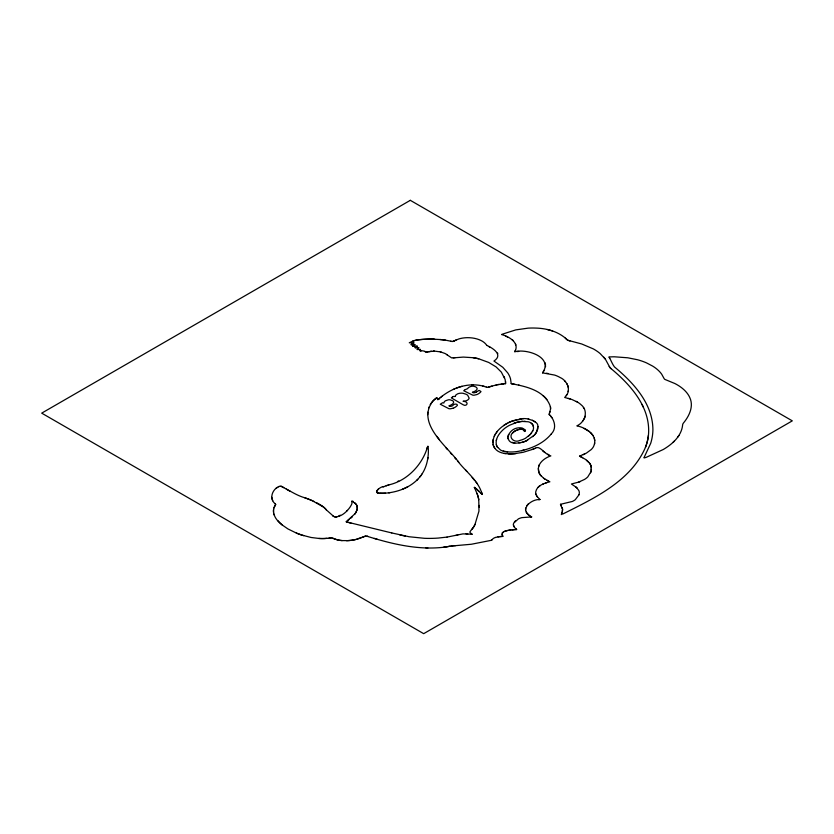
<?xml version="1.0" encoding="UTF-8"?>
<svg xmlns="http://www.w3.org/2000/svg" width="834" height="834" viewBox="0 0 834 834"><rect width="100%" height="100%" fill="white"/><g stroke="black" fill="none" stroke-linecap="round" stroke-linejoin="round"><path stroke-width="1.25" d="M534.74 448.504L535.876 448.025L533.979 448.817A53.418 30.848 0 0 1 532.436 449.422L523.158 452.309L514.568 453.686A31.014 17.91 0 0 1 509.97 453.863C504.028 453.873 496.574 452.612 493.832 446.576A27.001 15.585 0 0 1 493.092 444.272C491.893 434.451 500.473 426.768 508.448 422.692A34.924 20.162 0 0 1 511.805 421.222L523.752 418.574A12.593 7.277 0 0 1 527.317 418.835L532.467 420.346L536.199 422.65A12.583 7.266 0 0 1 537.586 424.454L538.128 426.998M536.616 447.702C540.203 446.138 545.499 454.895 550.847 455.906C544.049 458.033 536.064 464.423 538.931 472.398A24.676 14.251 0 0 0 540.411 475.067L543.705 478.278L549.867 481.802C544.31 483.209 536.992 485.43 535.72 491.872A17.014 9.82 0 0 0 535.835 493.843L537.002 496.397L539.984 499.503C529.955 499.128 518.467 510.669 531.654 516.913L521.875 517.633A13.771 7.954 0 0 0 518.373 518.904L513.692 523.126A10.592 6.119 0 0 0 513.41 524.847L514.317 527.171L516.632 529.538A22.455 12.969 0 0 1 516.079 529.559L515.433 529.569A8.236 4.754 0 0 0 514.255 529.632C510.314 530.341 499.587 529.976 502.819 536.398L501.244 536.491A15.21 8.788 0 0 0 500.734 536.533L497.992 536.877M538.368 468.489L538.941 472.398A24.655 14.23 0 0 0 541.089 475.901M447.024 537.086L462.964 533.885L472.086 534.198L470.199 532.738A3.774 2.179 0 0 1 469.98 531.738L471.596 529.548A21.486 12.406 0 0 0 472.409 528.652A32.839 18.963 0 0 0 473.055 527.818L473.629 526.973A45.307 26.156 0 0 0 475.026 524.346L478.956 511.117L478.768 499.681A97.745 56.431 0 0 0 477.204 493.937L474.327 487.369L482.177 494.447C478.612 480.488 465.726 471.783 457.428 460.743M538.118 426.466L536.126 432.804A31.775 18.348 0 0 1 534.25 435.192L526.233 440.884A17.399 10.039 0 0 1 524.669 441.52L524.138 441.707A16.659 9.612 0 0 1 522.438 442.208L520.645 442.593A17.681 10.206 0 0 1 518.758 442.864C502.078 445.71 507.228 427.456 519.957 427.79A5.848 3.378 0 0 1 522.345 428.092L525.389 429.979A2.763 1.595 0 0 1 525.368 430.678L524.617 431.491L522.928 429.458L520.989 428.947L515.464 430.74A15.095 8.715 0 0 0 513.796 431.887C507.114 436.192 513.65 443.709 519.978 440.383A17.17 9.914 0 0 0 525.597 438.173L530.247 434.493L533.103 430.115A22.362 12.917 0 0 0 533.52 427.394L532.78 424.746L530.632 422.744A8.35 4.827 0 0 0 528.235 421.775L521.896 421.431A24.884 14.366 0 0 0 516.6 422.442L509.71 425.184A38.593 22.278 0 0 0 504.445 428.561C499.837 432.45 494.812 438.548 496.438 445.002A23.029 13.292 0 0 0 497.345 446.993L500.536 450.037A10.706 6.182 0 0 0 502.495 450.913L507.572 451.892A25.197 14.553 0 0 0 519.134 451.184C531.164 448.765 543.341 443.646 551.284 433.951M455.281 396.484L455.833 395.024L457.553 393.877A6.505 3.753 0 0 1 460.743 393.179A6.276 3.628 0 0 1 462.901 393.262L465.998 394.211A9.998 5.775 0 0 1 467.676 395.243L469.146 398.12A6.401 3.701 0 0 1 467.968 399.809L467.561 400.101A5.994 3.461 0 0 1 465.33 400.987L463.078 401.258C469.771 401.456 466.863 407.159 463.172 404.782L451.319 397.891L452.362 397.067M479.3 507.312L479.321 505.404M421.994 474.014C413.841 486.358 398.683 492.404 384.318 493.217A30.191 17.431 0 0 1 379.731 493.175C372.36 493.363 380.638 486.003 384.036 486.576M376.561 491.956L376.655 491.257M453.269 357.869L463.35 357.088L473.087 357.703A35.038 20.224 0 0 1 478.716 358.797L488.682 362.436L496.074 366.897L501.349 372.12L505.175 379.595L505.55 383.671L497.116 384.745L487.463 387.278A3.868 2.231 0 0 1 486.326 387.091M579.046 494.729L575.304 499.681A18.129 10.467 0 0 1 572.343 501.463L560.49 504.299L562.606 509.48L561.324 514.609M562.616 509.793L562.46 511.054M505.55 383.671L505.644 382.472M437.464 399.017L436.922 397.86L436.286 398.183A6.432 3.711 0 0 0 436.005 398.329L435.911 398.391A10.561 6.099 0 0 0 435.4 398.767L434.973 399.121A41.283 23.832 0 0 0 432.617 401.394C416.093 423.557 447.087 446.326 458.783 462.265M427.738 412.204L427.686 414.665M348.237 522.355L346.058 521.75L355.169 513.619L357.088 509.71L357.108 506.353A16.961 9.789 0 0 0 356.066 504.174L351.948 500.994M357.286 508.584L357.317 508.031M551.284 433.951C557.321 427.925 554.203 419.262 549.147 414.154A4.462 2.575 0 0 1 549.293 413.612L550.534 409.098A28.346 16.367 0 0 0 550.367 406.565C544.967 390.479 526.087 386.444 511.211 383.65L510.523 378.855A51.593 29.784 0 0 0 507.697 372.85L502.808 367.304L493.947 361.039C503.496 354.867 493.009 348.216 486.91 345.453M562.491 514.161C592.672 498.982 630.671 481.645 645.443 447.378A138.454 79.939 0 0 0 648.445 435.212C651 407.659 630.827 385.016 611.051 368.638A13.855 7.996 0 0 1 609.362 366.595L609.237 366.397A18.098 10.456 0 0 1 608.872 365.605L605.38 359.173L600.199 353.616A51.218 29.565 0 0 0 593.36 348.914L581.705 343.973L568.121 340.324A7.006 4.045 0 0 1 567.339 339.886C559.02 331.786 547.281 328.377 535.887 328.085A44.004 25.406 0 0 0 528.089 328.148L515.787 329.889L501.818 334.351M579.046 494.729L579.338 492.998A16.242 9.383 0 0 0 578.827 490.538L576.523 487.494L571.405 484.001L578.713 482.104L584.509 479.435A23.998 13.855 0 0 0 587.782 476.902L591.014 471.617L591.014 465.977A24.019 13.865 0 0 0 589.367 462.964L585.395 459.336L579.536 456.135L586.333 453.143L591.223 449.568A25.833 14.908 0 0 0 593.568 446.482C598.833 435.64 586.01 427.54 576.836 425.861C585.187 422.306 588.867 410.62 580.902 404.605A26.896 15.533 0 0 0 577.535 402.124L571.77 399.444L564.639 397.453C571.759 391.417 567.85 380.784 560.083 377.5A26.125 15.085 0 0 0 554.631 375.081L542.548 372.861C553.588 357.171 526.775 348.487 514.839 351.729C520.093 342.451 508.073 336.154 501.578 334.57M545.509 366.731L545.582 365.74M421.994 474.014C427.279 466.227 429.156 455.041 428.092 446.315M333.756 516.496L326.396 509.918A33.965 19.609 0 0 0 323.728 507.208L312.302 500.702A80.523 46.485 0 0 0 304.65 497.731C295.924 495.271 288.428 489.631 280.339 486.045C272.791 487.838 268.287 498.659 275.293 503.861A3.44 1.981 0 0 1 275.637 504.57C271.488 510.054 273.969 517.497 278.764 521.771A55.555 32.078 0 0 0 282.288 525.034L287.918 528.923L296.341 533.051A68.013 39.261 0 0 0 301.918 535.094L311.113 537.482L318.807 538.441A34.194 19.735 0 0 0 324.801 538.503L331.411 537.899L334.444 538.847A18.035 10.415 0 0 0 336.248 539.494A16.847 9.727 0 0 0 338.145 539.994L340.136 540.359A17.941 10.352 0 0 0 342.201 540.588L347.809 540.62A27.209 15.71 0 0 0 355.586 539.535L365.511 536.095A2.585 1.491 0 0 1 366.345 536.043C391.104 543.737 417.188 550.242 443.313 547.292A53.47 30.868 0 0 0 449.046 546.385A29.847 17.233 0 0 1 450.235 546.176A26.605 15.366 0 0 1 451.444 545.999L453.894 545.738A20.558 11.864 0 0 1 455.531 545.655L471.398 544.248L490.892 540.401M591.296 470.428L591.442 469.261M427.665 459.232L427.915 457.553M525.545 508.75L525.66 508.052M594.454 444.23L594.694 443.042M568.163 391.573L568.402 390.583M537.711 429.374L537.93 428.467M496.282 440.467L496.564 439.466M357.088 509.71L356.712 510.835M507.708 436.641L507.937 435.901M538.681 466.477L539.389 464.601M550.065 411.621L549.512 413.122M388.269 485.002C407.69 480.937 422.89 463.892 427.696 446.305M426.549 449.192L427.029 447.827M590.597 472.784L591.014 471.617M561.741 513.296L561.98 512.649M428.655 407.868L428.968 407.034M514.839 351.729L515.412 350.29M274.052 507.812L275.637 504.57A3.44 1.991 0 0 0 275.345 503.934L275.137 503.715M376.77 490.892L378.302 489.099M494.218 436.307L494.698 435.306M532.53 431.407L532.843 430.771M543.997 370.796L544.55 369.775M508.26 435.15L508.677 434.389M333.756 516.496C340.658 518.456 349.352 509.939 351.885 503.746A15.606 9.018 0 0 0 351.698 501.411L351.698 501.411M643.963 457.751L650.697 443.323A140.018 80.835 0 0 0 652.907 429.458C652.615 403.333 633.392 382.681 614.481 366.929C612.469 364.322 611.364 361.143 609.748 358.297M644.296 457.814L645.453 457.585A13.261 7.652 0 0 0 646.298 457.303L663.207 449.536A76.561 44.202 0 0 0 666.606 447.399C674.404 442.249 681.743 434.629 682.639 424.881A9.018 5.213 0 0 1 683.494 422.974C689.238 416.051 693.971 406.304 689.718 397.422A48.643 28.085 0 0 0 674.831 383.515L664.906 379.418A4.587 2.648 0 0 1 664.135 378.626L661.685 374.185A45.526 26.281 0 0 0 652.626 366.084L646.538 362.905A48.445 27.97 0 0 0 637.614 359.767L627.825 357.796L614.512 356.806A28.22 16.294 0 0 0 612.156 356.837L608.872 356.962L609.268 357.536M495.26 434.305L495.886 433.315M430.229 404.553L431.939 402.165A41.054 23.706 0 0 1 434.973 399.121L435.348 398.808A11.103 6.411 0 0 1 435.869 398.412L435.911 398.391M566.203 395.504L566.839 394.524M677.938 436.922L678.897 435.504M526.588 505.894L527.057 505.216M491.935 539.9L493.019 538.701A7.329 4.233 0 0 1 494.426 537.867L495.511 537.45M354.773 514.151L355.534 513.077A32.589 18.817 0 0 0 356.472 511.409M531.3 433.284L531.758 432.669M542.548 372.861L543.33 371.828M419.94 476.881L420.909 475.609M496.574 432.346L497.335 431.387M582.455 421.264L583.237 420.294M514.37 521.99L515.433 520.864M530.247 434.493L530.789 433.888M471.596 529.548L472.18 528.923A32.505 18.765 0 0 0 473.055 527.818A37.019 21.371 0 0 0 473.629 526.973A44.807 25.864 0 0 0 475.026 524.346M416.604 480.499L417.792 479.331M527.609 504.58L528.214 503.986M673.08 442.354L674.445 441.03M417.438 349.196L418.147 348.539M529.653 435.077L528.349 436.234M418.522 347.768L417.042 349.561L420.503 349.404L419.742 350.072M532.676 436.693L533.499 435.953M525.013 431.178L523.888 430.448M438.694 399.038C451.298 387.674 469.771 381.169 486.326 387.091M439.309 398.506L438.486 399.215L439.706 398.162M438.267 399.403L437.819 399.778L437.141 398.329M346.746 510.971L347.434 510.387M441.092 397.026L442.083 396.244M275.918 488.505L277.096 487.629M349.029 519.561L348.278 520.124M416.958 346.193L416.395 346.756M417.073 346.287L415.019 347.695L418.981 347.778M413.966 346.266L412.674 346.298L413.205 345.933M415.176 347.59L416.135 347.715M476.506 391.917L478.977 390.437A5.744 3.315 0 0 0 479.644 390.656L480.989 391.605A19.13 11.05 0 0 1 480.624 392.032A12.447 7.193 0 0 1 476.85 394.576L474.139 395.201A4.618 2.669 0 0 1 472.784 395.17L463.735 390.739L464.819 389.874M412.861 346.173L415.165 344.609L412.319 344.671M412.392 343.9L411.725 344.327M411.767 344.682L411.172 344.692L413.873 342.941L413.278 342.962M491.674 540.098L491.851 539.984A2.231 1.293 0 0 1 491.299 540.276L491.382 540.244M465.195 389.655L467.582 388.654A21.309 12.302 0 0 1 467.832 388.31L468.312 387.779A6.745 3.889 0 0 1 470.845 386.486L471.783 386.246A3.826 2.21 0 0 1 473.993 386.309L475.432 386.788A5.504 3.18 0 0 1 476.183 387.226L476.85 387.893A3.889 2.241 0 0 1 477.079 388.988L476.704 389.749A8.382 4.837 0 0 1 474.89 391.229L472.503 392.261M452.455 397.015L452.747 396.848A11.405 6.589 0 0 0 453.394 396.452L454.738 396.442A1.71 0.98 0 0 0 454.999 396.557L455.02 396.567M340.314 515.172L338.552 516.142M507.395 423.224L506.384 423.787A38.718 22.351 0 0 0 503.548 425.611M278.41 486.837L279.098 486.483M486.91 345.453L485.513 343.764A19.86 11.467 0 0 0 481.416 340.72A20.131 11.624 0 0 0 469.761 337.728L467.603 337.676A19.432 11.217 0 0 0 459.065 338.875L452.445 341.513L445.325 340.116A65.532 37.832 0 0 0 439.987 339.521L432.846 339.146M456.177 339.949L454.488 340.856M436.828 397.912L436.276 398.183A7.423 4.285 0 0 0 436.005 398.329M413.873 342.941L409.275 342.784L412.861 341.043A26.917 15.544 0 0 1 414.55 340.553L414.894 340.47A17.806 10.279 0 0 1 418.48 339.792A63.103 36.425 0 0 1 432.846 339.136M336.759 517.101L335.904 517.372M583.164 454.718L584.801 453.946M362.592 537.211L365.511 536.095M542.569 484.241L543.487 483.835M453.404 389.374L454.718 388.79M453.925 341.127L452.758 341.481M397.724 481.395L398.767 480.989M504.205 531.519L504.841 531.268M361.476 537.68L360.34 538.118A29.43 16.993 0 0 1 356.806 539.233M382.973 486.973L389.332 484.606M386.152 485.795L387.216 485.398M578.713 482.104L580.308 481.51M453.143 408.201L450.568 408.754A4.618 2.669 0 0 1 448.88 408.681L440.258 404.229L442.625 402.718L443.813 403.01L444.22 401.957A5.859 3.388 0 0 1 445.512 400.779L448.39 399.799A4.024 2.325 0 0 1 450.162 399.82L452.674 400.747A4.097 2.366 0 0 1 453.602 402.436L453.081 403.479A10.018 5.786 0 0 1 449.453 405.637L448.859 405.866L449.401 406.189A1.741 1.001 0 0 0 450.402 406.377L451.528 406.189A5.692 3.284 0 0 0 452.779 405.616C453.54 403.677 457.459 403.552 457.418 405.272A12.343 7.131 0 0 1 453.185 408.233M545.446 483.074L546.489 482.73M492.029 386.142L488.39 387.237M495.511 537.45L497.992 536.877M505.56 531.039L506.363 530.799M461.994 386.309L460.378 386.757A43.316 25.01 0 0 0 456.062 388.248M516.809 419.617L513.004 420.784A35.195 20.318 0 0 0 508.448 422.692M521.563 450.662L523.908 450.079M419.982 350.885L422.338 350.801A4.577 2.638 0 0 1 423.735 351.051L426.758 352.063A4.681 2.7 0 0 0 427.602 351.979L429.364 351.604M429.072 351.677L434.347 351.093L441.04 351.969M429.646 351.531L431.397 351.187M455.687 535.491L457.824 535.001M506.822 530.685L507.76 530.487M496.074 384.974L496.605 384.849M521.25 442.479L520.645 442.593A17.91 10.342 0 0 1 518.758 442.864M519.113 419.075L520.062 418.908M538.743 499.722L539.984 499.503M427.905 351.927L427.602 351.979A4.754 2.752 0 0 1 426.758 352.063A3.649 2.106 0 0 1 426.32 352.073M519.697 429.062L520.343 428.968M508.24 530.393L509.22 530.247M499.243 384.401L498.701 384.474A21.715 12.541 0 0 0 497.116 384.745M447.024 537.086L438.152 538.076A68.826 39.74 0 0 1 424.454 538.305L409.077 536.742L391.782 532.947M388.769 492.852L389.864 492.706M328.909 538.191L331.14 537.909M498.659 536.773L499.337 536.689M451.444 545.999L452.257 545.895A23.508 13.573 0 0 1 453.894 545.738A20.767 11.989 0 0 1 455.531 545.655M440.143 351.75L445.168 353.543L451.507 357.807A1.647 0.949 0 0 0 451.955 357.911L455.312 357.609M509.72 530.174L510.731 530.049M513.765 529.705L512.243 529.882M500.9 384.193L502.037 384.067M503.183 383.942L503.767 383.88M521 418.772L521.928 418.668M500.025 536.606L500.734 536.543A14.105 8.142 0 0 1 501.37 536.481L501.495 536.481M516.048 453.54L514.568 453.686A31.192 18.014 0 0 1 509.97 453.863L508.396 453.832M420.399 350.833L421.212 350.78M523.074 421.326L521.896 421.431A24.791 14.314 0 0 0 516.038 422.598M501.995 534.479L502.819 536.387L501.63 536.471M326.845 538.378L324.801 538.503A34.59 19.974 0 0 1 318.807 538.441M516.788 351.562L518.696 351.458M346.444 540.672L347.809 540.62A27.188 15.7 0 0 0 355.586 539.535M522.845 418.605L523.752 418.574M412.674 346.298L415.103 346.235M515.902 529.559L516.079 529.548A23.039 13.302 0 0 0 516.632 529.538L515.923 528.944M417.219 346.183L414.55 346.246M411.162 344.692L412.84 344.651M471.658 384.86L473.264 384.839M433.315 351.093L434.347 351.093M524.2 421.285L525.284 421.316M425.924 547.938L427.873 548.001M530.445 516.871L531.654 516.913M471.273 534.167L472.086 534.198M335.748 517.382L334.674 517.017M378.563 493.113L377.156 492.831M507.572 451.882L504.841 451.538M467.791 534.021L467.259 533.969M466.06 533.812L467.009 533.927M425.934 352.042L424.694 351.416M546.333 373.246L548.126 373.507M504.122 453.383L505.477 453.592M451.496 341.481L450.516 341.283M366.918 536.095L367.836 536.293M521.625 428.999L522.553 429.26M514.912 384.411L511.221 383.65M347.882 522.251L391.782 532.947M518.539 385.131L519.436 385.308M338.802 540.13L338.145 539.994A17.212 9.935 0 0 1 336.248 539.483A17.431 10.06 0 0 1 334.444 538.847L332.912 538.201A4.055 2.346 0 0 0 332.485 538.066M528.193 418.991L529.058 419.189M547.26 329.482L552.619 330.973M349.623 522.741L349.967 522.835A17.201 9.935 0 0 0 350.999 523.074M503.236 451.152L504.017 451.361M482.865 386.079L484.46 386.507M569.976 340.981L568.694 340.564M346.433 521.844L347.163 522.053M349.279 522.647L348.581 522.459M568.371 398.371L570.112 398.881M374.362 538.399L377.322 539.306M303.722 535.668L301.918 535.094A68.461 39.521 0 0 1 296.351 533.051M281.194 486.159L282.236 486.691M505.717 336.196L507.604 336.978M568.402 340.449L568.121 340.324A7.099 4.097 0 0 1 567.339 339.886L566.859 339.542M532.467 420.346L533.937 421.055M313.198 501.098L314.095 501.515M579.536 456.135L582.695 457.678M584.154 428.467L589.659 431.762M547.135 480.457L548.459 481.135M549.001 454.874L547.646 454.134M290.274 491.362L286.354 489.162M490.069 347.382L489.214 346.902M576.231 401.383L577.535 402.124M319.808 504.466L320.35 504.789M282.559 486.889L283.821 487.65M545.071 452.622L544.665 452.362A25.354 14.637 0 0 1 543.518 451.548L542.798 450.975M320.871 505.123L321.882 505.79M534.584 421.441L535.178 421.827M332.537 515.704L333.141 516.1M446.649 354.429L447.18 354.784M522.928 429.458L523.773 430.292M543.705 478.278L544.758 479.029M472.388 392.345L473.076 392.699A1.689 0.98 0 0 0 473.9 392.814L474.984 392.637A5.994 3.461 0 0 0 476.506 391.917M353.407 501.63L352.834 501.203M322.362 506.144L323.29 506.843A33.735 19.474 0 0 1 326.396 509.918M529.142 515.141L529.924 515.735M476.641 489.005L477.163 489.433M531.289 423.172L531.863 423.651M586.573 460.201L588.554 462.015M575.679 486.775L577.264 488.234M512.128 339.605L513.244 340.585M354.7 502.631L356.066 504.174A16.93 9.768 0 0 1 357.108 506.353M565.296 338.135L566.63 339.355M478.174 490.298L479.123 491.195M528.433 514.547L527.234 513.317M590.733 432.69L593.235 435.775M564.451 380.763L565.369 381.711M549.418 414.998L549.168 414.529A3.492 2.022 0 0 1 549.137 414.248M480.905 493.04L482.177 494.447L481.499 492.039M454.718 457.71L456.073 459.221M450.36 452.841L451.809 454.467M465.508 469.865L466.842 471.387M446.086 447.962L447.493 449.589M472.138 477.496L474.744 480.561M550.763 416.364L551.899 417.73M476.047 482.094L477.204 483.564M603.837 357.223L605.38 359.173M537.471 497.022L536.606 495.771M439.372 439.706L436.912 436.349M532.363 424.172L532.78 424.746M609.331 357.619L609.435 357.776A12.103 6.995 0 0 1 609.758 358.297M497.689 447.514L497.345 446.993A23.05 13.313 0 0 1 496.293 444.501M526.337 512.066L526.744 512.691M494.781 448.265L493.832 446.576A27.355 15.794 0 0 1 493.092 444.272M583.414 407.513L584.05 408.587M566.891 383.682L567.464 384.672M561.136 505.633L561.47 506.29M641.971 404.354L643.327 407.128M560.802 504.977L560.49 504.299M513.681 526.004L513.952 526.588M272.708 500.702L271.738 497.293M497.533 353.032L497.794 353.658M503.997 376.478L504.643 378.021M536.272 495.125L535.835 493.843M562.085 507.572L562.324 508.208M477.048 493.519L477.204 493.937A97.87 56.504 0 0 1 478.768 499.681M273.875 514.119L274.188 515.005M567.912 385.652L568.444 387.633M545.061 362.79L545.54 364.75M515.464 343.837L515.829 345.026M591.285 467.04L591.014 465.977A23.832 13.761 0 0 0 589.367 462.964M594.256 438.069L594.757 440.55M562.429 508.531L562.564 509.157M533.333 425.997L533.468 426.685M507.572 438.038L507.687 438.694M513.41 524.847L513.504 525.43M357.233 506.916L357.296 507.468M525.524 509.438L525.597 510.106M611.03 368.649A14.095 8.142 0 0 1 609.258 366.397M648.445 435.212A138.507 79.96 0 0 1 645.443 447.378M585.228 416.26A27.157 15.679 0 0 1 583.915 419.304M407.889 486.67A48.852 28.2 0 0 1 402.447 489.193M385.444 493.165A30.128 17.399 0 0 1 379.731 493.186M273.5 512.326A28.168 16.263 0 0 1 273.552 509.626M304.65 497.731A81.148 46.85 0 0 1 312.302 500.692M316.722 502.798A77.635 44.817 0 0 1 319.255 504.153M352.459 516.705A46.84 27.042 0 0 1 350.822 518.154M405.345 536.085A103.406 59.694 0 0 1 399.84 534.948M474.327 487.369A30.076 17.368 0 0 1 476.089 488.578M505.644 381.524A12.03 6.943 0 0 1 505.665 382.003M473.087 357.703A35.341 20.402 0 0 1 478.716 358.797M412.861 341.043A28.439 16.419 0 0 1 414.55 340.553A18.306 10.571 0 0 1 418.491 339.792A62.977 36.362 0 0 1 434.639 339.188M439.987 339.521A66.105 38.166 0 0 1 445.325 340.116M543.111 395.65A41.95 24.217 0 0 1 546.906 399.549M550.367 406.565A28.564 16.492 0 0 1 550.534 409.098M513.869 423.297A20.787 11.999 0 0 1 515.475 422.755M512.514 433.148A15.179 8.767 0 0 1 513.796 431.887L514.307 431.491A15.137 8.736 0 0 1 516.11 430.396L517.528 429.739A11.113 6.411 0 0 1 518.425 429.406M514.901 442.864A9.581 5.536 0 0 1 512.316 442.343M522.438 442.208A17.097 9.872 0 0 0 524.138 441.707A17.493 10.102 0 0 0 526.233 440.884A18.4 10.623 0 0 0 527.672 440.154M537.419 430.261A32.067 18.515 0 0 1 534.24 435.212M492.946 442.635A41.419 23.915 0 0 1 493.228 439.414M538.149 487.254A17.858 10.31 0 0 1 540.119 485.617M502.068 533.322A4.66 2.69 0 0 1 502.798 532.342M450.235 546.176A27.689 15.982 0 0 0 449.046 546.385A53.459 30.868 0 0 1 443.313 547.292M342.201 540.578A17.754 10.248 0 0 1 339.459 540.255M282.288 525.034A55.607 32.109 0 0 1 277.722 520.614M533.979 448.817A53.293 30.764 0 0 1 532.436 449.422M514.255 529.632A8.528 4.921 0 0 1 515.433 529.58M410.318 200.327L41.7 413.143L423.682 633.673L792.3 420.857L410.318 200.327"/></g></svg>
